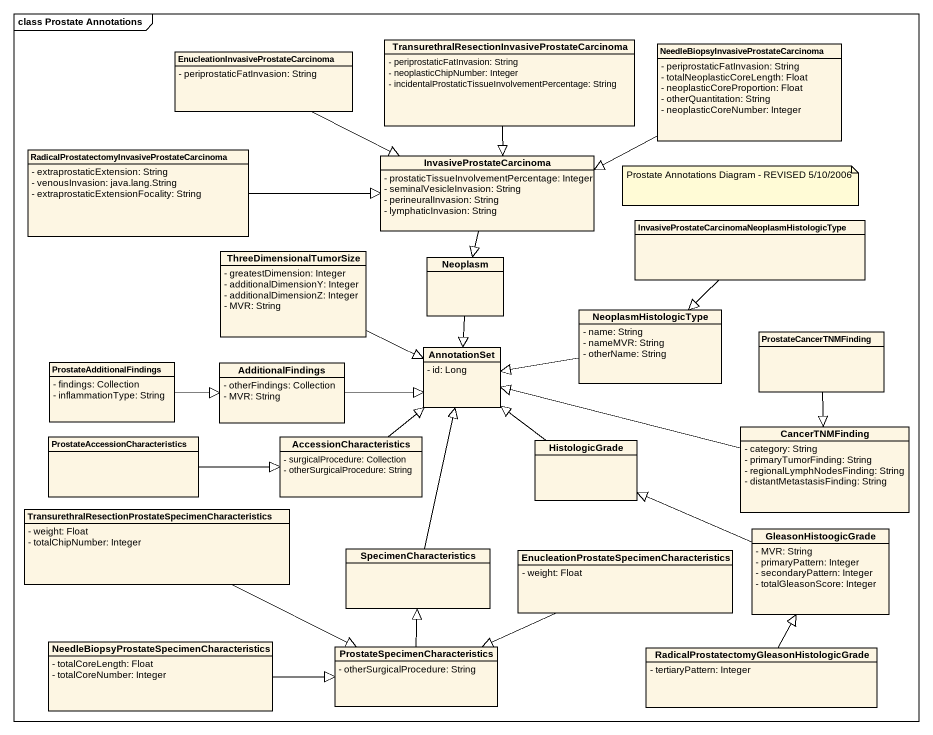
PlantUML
@startuml
mainframe class Prostate Annotations
hide circle
hide empty members
skinparam classAttributeIconSize 0
class "TransurethralResectionInvasiveProstateCarcinoma" as TransurethralResectionInvasi {
  - periprostaticFatInvasion: String
  - neoplasticChipNumber: Integer
  - incidentalProstaticTissueInvolvementPercentage: String
}
class "NeedleBiopsyInvasiveProstateCarcinoma" as NeedleBiopsyInvasiveProstate {
  - periprostaticFatInvasion: String
  - totalNeoplasticCoreLength: Float
  - neoplasticCoreProportion: Float
  - otherQuantitation: String
  - neoplasticCoreNumber: Integer
}
class "EnucleationInvasiveProstateCarcinoma" as EnucleationInvasiveProstateC {
  - periprostaticFatInvasion: String
}
class "RadicalProstatectomyInvasiveProstateCarcinoma" as RadicalProstatectomyInvasive {
  - extraprostaticExtension: String
  - venousInvasion: java.lang.String
  - extraprostaticExtensionFocality: String
}
class InvasiveProstateCarcinoma {
  - prostaticTissueInvolvementPercentage: Integer
  - seminalVesicleInvasion: String
  - perineuralInvasion: String
  - lymphaticInvasion: String
}
class "InvasiveProstateCarcinomaNeoplasmHistologicType" as InvasiveProstateCarcinomaNeo
class ThreeDimensionalTumorSize {
  - greatestDimension: Integer
  - additionalDimensionY: Integer
  - additionalDimensionZ: Integer
  - MVR: String
}
class Neoplasm
class NeoplasmHistologicType {
  - name: String
  - nameMVR: String
  - otherName: String
}
class AnnotationSet {
  - id: Long
}
class ProstateCancerTNMFinding
class ProstateAdditionalFindings {
  - findings: Collection
  - inflammationType: String
}
class AdditionalFindings {
  - otherFindings: Collection
  - MVR: String
}
class CancerTNMFinding {
  - category: String
  - primaryTumorFinding: String
  - regionalLymphNodesFinding: String
  - distantMetastasisFinding: String
}
class "ProstateAccessionCharacteristics" as ProstateAccessionCharacteris
class AccessionCharacteristics {
  - surgicalProcedure: Collection
  - otherSurgicalProcedure: String
}
class HistologicGrade
class "TransurethralResectionProstateSpecimenCharacteristics" as TransurethralResectionProsta {
  - weight: Float
  - totalChipNumber: Integer
}
class SpecimenCharacteristics
class "EnucleationProstateSpecimenCharacteristics" as EnucleationProstateSpecimenC {
  - weight: Float
}
class GleasonHistoogicGrade {
  - MVR: String
  - primaryPattern: Integer
  - secondaryPattern: Integer
  - totalGleasonScore: Integer
}
class "NeedleBiopsyProstateSpecimenCharacteristics" as NeedleBiopsyProstateSpecimen {
  - totalCoreLength: Float
  - totalCoreNumber: Integer
}
class "ProstateSpecimenCharacteristics" as ProstateSpecimenCharacterist {
  - otherSurgicalProcedure: String
}
class "RadicalProstatectomyGleasonHistologicGrade" as RadicalProstatectomyGleasonH {
  - tertiaryPattern: Integer
}
TransurethralResectionInvasi --|> InvasiveProstateCarcinoma
NeedleBiopsyInvasiveProstate -left-|> InvasiveProstateCarcinoma
EnucleationInvasiveProstateC -right-|> InvasiveProstateCarcinoma
RadicalProstatectomyInvasive -right-|> InvasiveProstateCarcinoma
InvasiveProstateCarcinoma --|> Neoplasm
InvasiveProstateCarcinomaNeo --|> NeoplasmHistologicType
ThreeDimensionalTumorSize -right-|> AnnotationSet
Neoplasm --|> AnnotationSet
NeoplasmHistologicType -left-|> AnnotationSet
ProstateCancerTNMFinding --|> CancerTNMFinding
ProstateAdditionalFindings -right-|> AdditionalFindings
AdditionalFindings -right-|> AnnotationSet
CancerTNMFinding -left-|> AnnotationSet
ProstateAccessionCharacteris -right-|> AccessionCharacteristics
AccessionCharacteristics -up-|> AnnotationSet
HistologicGrade -up-|> AnnotationSet
TransurethralResectionProsta -right-|> ProstateSpecimenCharacterist
SpecimenCharacteristics -up-|> AnnotationSet
EnucleationProstateSpecimenC -left-|> ProstateSpecimenCharacterist
GleasonHistoogicGrade -left-|> HistologicGrade
NeedleBiopsyProstateSpecimen -right-|> ProstateSpecimenCharacterist
ProstateSpecimenCharacterist -up-|> SpecimenCharacteristics
RadicalProstatectomyGleasonH -up-|> GleasonHistoogicGrade
note as N1
  Prostate Annotations Diagram - REVISED 5/10/2006
end note
@enduml
